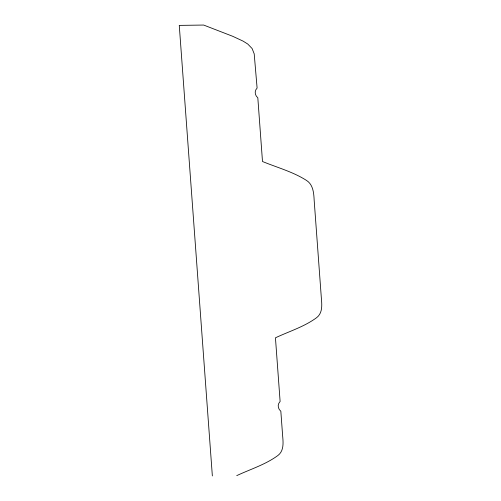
<?xml version="1.0" encoding="UTF-8"?>
<svg xmlns="http://www.w3.org/2000/svg" width="501" height="501" viewBox="0 0 501 501"><rect width="100%" height="100%" fill="white"/><g stroke="black" fill="none" stroke-linecap="round" stroke-linejoin="round"><path stroke-width="0.75" d="M236.741 475.631C250.55 469.143 265.599 464.577 277.98 455.434C284.08 450.794 283.24 442.489 282.633 435.757L280.836 411.271C277.767 408.628 277.172 404.476 280.115 401.476L275.444 337.806C289.252 331.324 304.301 326.765 316.682 317.628C322.782 312.987 321.943 304.683 321.341 297.951L314.146 200.005C313.808 192.985 313.15 184.7 306.612 180.498C293.079 171.805 277.26 167.585 262.493 161.504L257.821 97.833C254.752 95.19 254.189 91.05 257.101 88.038L254.201 53.845L252.109 48.534L247.77 44.05L243.11 41.132L232.702 36.291L203.65 25.05L179.264 25.388L212.355 475.95"/></g></svg>
